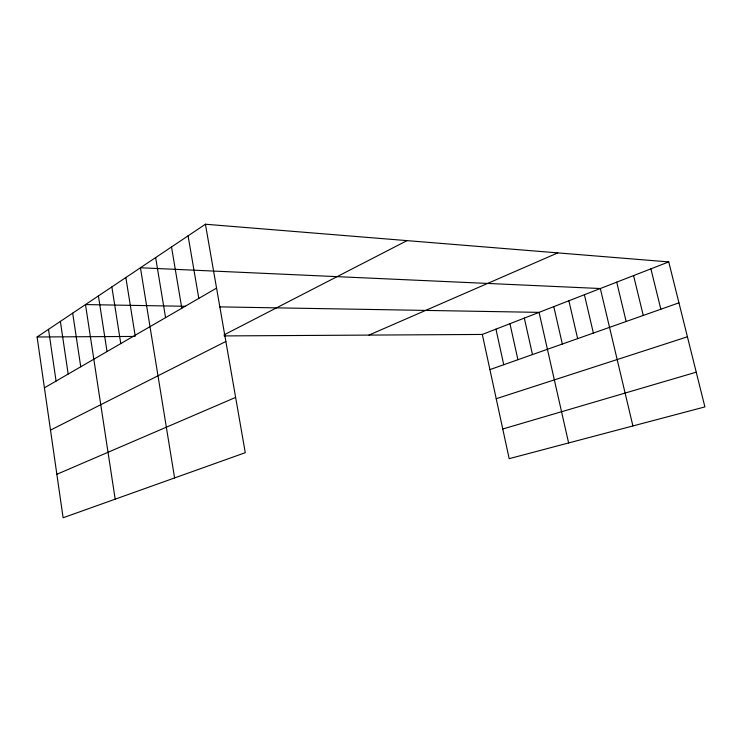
<?xml version="1.0" encoding="UTF-8"?>
<svg xmlns="http://www.w3.org/2000/svg" width="742" height="742" viewBox="0 0 742 742"><rect width="100%" height="100%" fill="white"/><g stroke="black" fill="none" stroke-linecap="round" stroke-linejoin="round"><path stroke-width="1.11" d="M205.423 224.232L245.268 452.694L63.116 517.768L37.1 336.989L205.423 224.232L668.746 261.907L704.9 406.913L509.179 458.667L482.319 334.447L224.195 335.922M44.418 387.825L216.562 288.109M223.973 334.911L407.033 240.631M50.502 430.119L225.865 341.459M368.95 335.096L557.78 252.883M56.865 474.286L235.622 397.406M482.319 334.447L668.746 261.907M489.924 369.609L678.949 302.838M496.212 398.714L687.417 336.803M502.761 428.997L696.237 372.178M37.1 336.989L135.118 336.432M185.556 306.288L85.488 304.572L115.177 499.171M219.511 306.873L539.072 312.363L568.613 442.946M650.901 268.845L660.844 309.238M633.566 275.597L643.258 315.452M616.723 282.155L626.155 321.49M632.907 425.945L600.334 288.527L140.433 267.769L174.593 477.941M584.39 294.732L593.377 333.065M568.882 300.77L577.647 338.621M553.782 306.641L562.334 344.028M524.325 318.105L532.478 354.574M509.958 323.697L517.916 359.722M495.962 329.142L503.735 364.73M188.088 235.845L198.8 298.395M171.513 246.947L181.818 308.236M155.644 257.585L165.568 317.641M125.852 277.536L135.09 335.301M111.856 286.913L120.779 343.592M98.417 295.919L107.034 351.55M72.688 313.152L80.739 366.78M60.371 321.397L68.171 374.07M48.518 329.346L56.067 381.073"/></g></svg>
